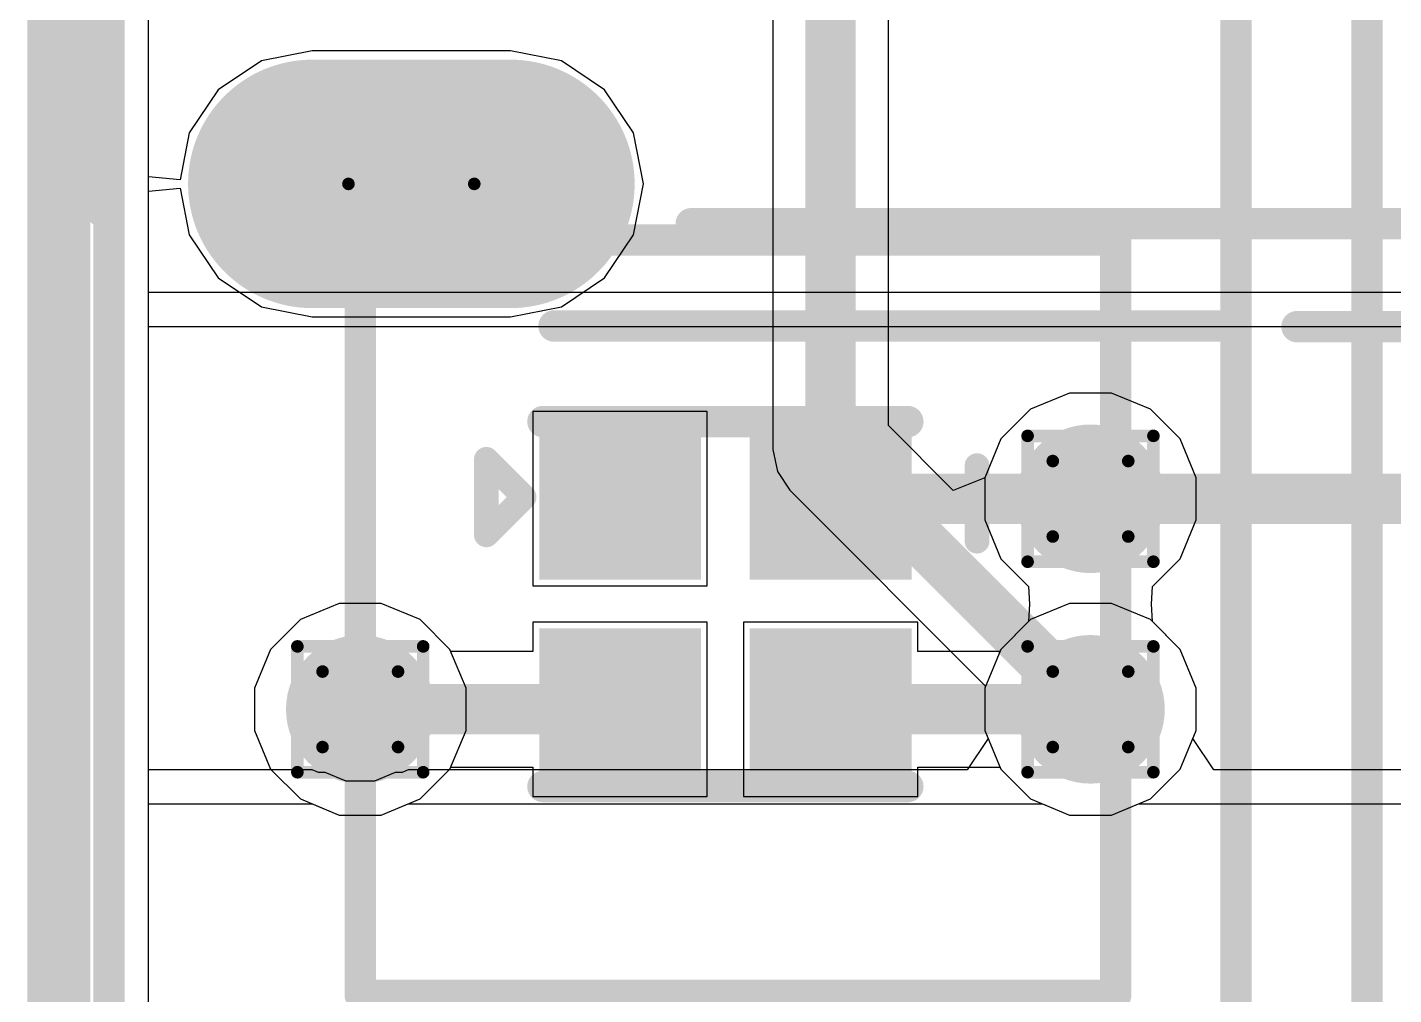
# Model space of a CAD drawing. Header units: inches. Extents: x -11 to 5433, y -4 to 5447.
# Drawn here: x -10.55 to -5.04, y 12.8 to 16.7 of the extents above; entities that cross this region are included whole.
import ezdxf

# ---------------------------------------------------------------- set-up
doc = ezdxf.new("R2010")
doc.units = ezdxf.units.IN
for name, color, linetype in [('Board_outline', 216, 'Continuous'), ('Bottom Layer', 5, 'Continuous'), ('Bottom Overlay', 54, 'Continuous'), ('Bottom Solder', 6, 'Continuous'), ('Dimensions', 6, 'Continuous'), ('Drill Drawing', 1, 'Continuous'), ('Ground', 16, 'Continuous'), ('Multi-Layer', 9, 'Continuous'), ('Pad Holes', 156, 'Continuous'), ('Power', 76, 'Continuous'), ('Top Layer', 1, 'Continuous'), ('Top Overlay', 2, 'Continuous'), ('Top Paste', 8, 'Continuous'), ('Top Solder', 216, 'Continuous'), ('Via Holes', 16, 'Continuous')]:
    doc.layers.add(name, color=color, linetype=linetype)

# ---------------------------------------------------------------- blocks, each defined once
blk = doc.blocks.new('LPAV3_160_1000D_1_4_2')
at = {"layer": 'Top Overlay'}
for points in [[(10.16, 2.54, 0.127, 0.127, 0), (-10.16, 2.54, 0.127, 0.127, 0)], [(4.565, -1.525, 0.127, 0.127, 0), (4.565, 1.525, 0.127, 0.127, 0)], [(7.615, 1.525, 0.127, 0.127, 0), (4.565, 1.525, 0.127, 0.127, 0)], [(7.615, -1.525, 0.127, 0.127, 0), (7.615, 1.525, 0.127, 0.127, 0)], [(7.615, -1.525, 0.127, 0.127, 0), (4.565, -1.525, 0.127, 0.127, 0)], [(10.16, -2.54, 0.127, 0.127, 0), (-10.16, -2.54, 0.127, 0.127, 0)]]:
    blk.add_lwpolyline(points, format="xyseb", dxfattribs=at)
for points in [[(4.5332, 1.525, 0.0635, 0.0635, 1), (4.5967, 1.525, 0.0635, 0.0635, 1)], [(4.5332, 1.525, 0.0635, 0.0635, 1), (4.5967, 1.525, 0.0635, 0.0635, 1)], [(7.5832, 1.525, 0.0635, 0.0635, 1), (7.6467, 1.525, 0.0635, 0.0635, 1)], [(7.5832, 1.525, 0.0635, 0.0635, 1), (7.6467, 1.525, 0.0635, 0.0635, 1)], [(4.5332, -1.525, 0.0635, 0.0635, 1), (4.5967, -1.525, 0.0635, 0.0635, 1)], [(4.5332, -1.525, 0.0635, 0.0635, 1), (4.5967, -1.525, 0.0635, 0.0635, 1)], [(7.5832, -1.525, 0.0635, 0.0635, 1), (7.6467, -1.525, 0.0635, 0.0635, 1)], [(7.5832, -1.525, 0.0635, 0.0635, 1), (7.6467, -1.525, 0.0635, 0.0635, 1)]]:
    blk.add_lwpolyline(points, format="xyseb", close=True, dxfattribs=at)
blk = doc.blocks.new('XL_1010RGBC_WS2812B_46')
at = {"layer": 'Top Layer'}
for points in [[(-0.65, 0.65), (-0.2, 0.65), (-0.2, 0.2), (-0.65, 0.2)], [(0.2, 0.65), (0.65, 0.65), (0.65, 0.2), (0.2, 0.2)], [(-0.2, -0.2), (-0.2, -0.65), (-0.65, -0.65), (-0.65, -0.2)], [(0.65, -0.2), (0.65, -0.65), (0.2, -0.65), (0.2, -0.2)]]:
    blk.add_hatch(color=1, dxfattribs=at).paths.add_polyline_path(points)
at = {"layer": 'Top Paste'}
for points in [[(-0.65, 0.65), (-0.2, 0.65), (-0.2, 0.2), (-0.65, 0.2)], [(0.2, 0.65), (0.65, 0.65), (0.65, 0.2), (0.2, 0.2)], [(-0.2, -0.2), (-0.2, -0.65), (-0.65, -0.65), (-0.65, -0.2)], [(0.65, -0.2), (0.65, -0.65), (0.2, -0.65), (0.2, -0.2)]]:
    blk.add_hatch(color=8, dxfattribs=at).paths.add_polyline_path(points)
at = {"layer": 'Top Solder'}
for points in [[(-0.7516, 0.7516), (-0.0984, 0.7516), (-0.0984, 0.0984), (-0.7516, 0.0984)], [(0.0984, 0.7516), (0.7516, 0.7516), (0.7516, 0.0984), (0.0984, 0.0984)], [(-0.0984, -0.0984), (-0.0984, -0.7516), (-0.7516, -0.7516), (-0.7516, -0.0984)], [(0.7516, -0.0984), (0.7516, -0.7516), (0.0984, -0.7516), (0.0984, -0.0984)]]:
    blk.add_hatch(color=216, dxfattribs=at).paths.add_polyline_path(points)
at = {"layer": 'Top Overlay'}
for points in [[(-0.7366, 0.7366, 0.127, 0.127, 0), (0.7366, 0.7366, 0.127, 0.127, 0)], [(-0.9652, 0.2794, 0.1, 0.1, 0), (-0.9652, 0.5842, 0.1, 0.1, 0)], [(-0.9652, 0.5842, 0.1, 0.1, 0), (-0.8128, 0.4318, 0.1, 0.1, 0)], [(1.016, 0.254, 0.1, 0.1, 0), (1.016, 0.5588, 0.1, 0.1, 0)], [(-0.9652, 0.2794, 0.1, 0.1, 0), (-0.8128, 0.4318, 0.1, 0.1, 0)], [(0.8636, 0.4064, 0.1, 0.1, 0), (1.1684, 0.4064, 0.1, 0.1, 0)], [(-0.7366, -0.7366, 0.127, 0.127, 0), (0.7366, -0.7366, 0.127, 0.127, 0)]]:
    blk.add_lwpolyline(points, format="xyseb", dxfattribs=at)
for points in [[(-0.7683, 0.7366, 0.0635, 0.0635, 1), (-0.7048, 0.7366, 0.0635, 0.0635, 1)], [(0.7048, 0.7366, 0.0635, 0.0635, 1), (0.7683, 0.7366, 0.0635, 0.0635, 1)], [(-0.9902, 0.5842, 0.05, 0.05, 1), (-0.9402, 0.5842, 0.05, 0.05, 1)], [(-0.9902, 0.5842, 0.05, 0.05, 1), (-0.9402, 0.5842, 0.05, 0.05, 1)], [(0.991, 0.5588, 0.05, 0.05, 1), (1.041, 0.5588, 0.05, 0.05, 1)], [(-0.8378, 0.4318, 0.05, 0.05, 1), (-0.7878, 0.4318, 0.05, 0.05, 1)], [(-0.8378, 0.4318, 0.05, 0.05, 1), (-0.7878, 0.4318, 0.05, 0.05, 1)], [(0.8386, 0.4064, 0.05, 0.05, 1), (0.8886, 0.4064, 0.05, 0.05, 1)], [(1.1434, 0.4064, 0.05, 0.05, 1), (1.1934, 0.4064, 0.05, 0.05, 1)], [(-0.9902, 0.2794, 0.05, 0.05, 1), (-0.9402, 0.2794, 0.05, 0.05, 1)], [(-0.9902, 0.2794, 0.05, 0.05, 1), (-0.9402, 0.2794, 0.05, 0.05, 1)], [(0.991, 0.254, 0.05, 0.05, 1), (1.041, 0.254, 0.05, 0.05, 1)], [(-0.7683, -0.7366, 0.0635, 0.0635, 1), (-0.7048, -0.7366, 0.0635, 0.0635, 1)], [(0.7048, -0.7366, 0.0635, 0.0635, 1), (0.7683, -0.7366, 0.0635, 0.0635, 1)]]:
    blk.add_lwpolyline(points, format="xyseb", close=True, dxfattribs=at)
blk = doc.blocks.new('12401832E402A_B_152')
at = {"layer": 'Bottom Layer'}
h = blk.add_hatch(color=5, dxfattribs=at)
edge = h.paths.add_edge_path()
edge.add_arc((-4.49, 4.33), 0.4, 0, 180)
edge.add_line((-4.89, 4.33), (-4.89, 3.53))
edge.add_arc((-4.49, 3.53), 0.4, 180, 360)
edge.add_line((-4.09, 3.53), (-4.09, 4.33))
at = {"layer": 'Bottom Solder'}
h = blk.add_hatch(color=6, dxfattribs=at)
edge = h.paths.add_edge_path()
edge.add_arc((-4.49, 4.33), 0.5016, 0, 180)
edge.add_line((-4.9916, 4.33), (-4.9916, 3.53))
edge.add_arc((-4.49, 3.53), 0.5016, 180, 360)
edge.add_line((-3.9884, 3.53), (-3.9884, 4.33))
at = {"layer": 'Ground'}
h = blk.add_hatch(color=16, dxfattribs=at)
edge = h.paths.add_edge_path()
edge.add_arc((-4.49, 4.33), 0.4, 0, 180)
edge.add_line((-4.89, 4.33), (-4.89, 3.53))
edge.add_arc((-4.49, 3.53), 0.4, 180, 360)
edge.add_line((-4.09, 3.53), (-4.09, 4.33))
at = {"layer": 'Multi-Layer'}
h = blk.add_hatch(color=9, dxfattribs=at)
edge = h.paths.add_edge_path()
edge.add_arc((-4.49, 4.33), 0.4, 0, 180)
edge.add_line((-4.89, 4.33), (-4.89, 3.53))
edge.add_arc((-4.49, 3.53), 0.4, 180, 360)
edge.add_line((-4.09, 3.53), (-4.09, 4.33))
at = {"layer": 'Pad Holes'}
h = blk.add_hatch(color=7, dxfattribs=at)
edge = h.paths.add_edge_path()
edge.add_arc((-4.49, 4.23), 0.25, 0, 180)
edge.add_line((-4.74, 4.23), (-4.74, 3.63))
edge.add_arc((-4.49, 3.63), 0.25, 180, 360)
edge.add_line((-4.24, 3.63), (-4.24, 4.23))
at = {"layer": 'Power'}
h = blk.add_hatch(color=76, dxfattribs=at)
edge = h.paths.add_edge_path()
edge.add_arc((-4.49, 4.33), 0.4, 0, 180)
edge.add_line((-4.89, 4.33), (-4.89, 3.53))
edge.add_arc((-4.49, 3.53), 0.4, 180, 360)
edge.add_line((-4.09, 3.53), (-4.09, 4.33))
at = {"layer": 'Top Layer'}
h = blk.add_hatch(color=1, dxfattribs=at)
edge = h.paths.add_edge_path()
edge.add_arc((-4.49, 4.33), 0.4, 0, 180)
edge.add_line((-4.89, 4.33), (-4.89, 3.53))
edge.add_arc((-4.49, 3.53), 0.4, 180, 360)
edge.add_line((-4.09, 3.53), (-4.09, 4.33))
at = {"layer": 'Top Solder'}
h = blk.add_hatch(color=216, dxfattribs=at)
edge = h.paths.add_edge_path()
edge.add_arc((-4.49, 4.33), 0.5016, 0, 180)
edge.add_line((-4.9916, 4.33), (-4.9916, 3.53))
edge.add_arc((-4.49, 3.53), 0.5016, 180, 360)
edge.add_line((-3.9884, 3.53), (-3.9884, 4.33))
at = {"layer": 'Bottom Overlay'}
for points in [[(-4.6, 5.18, 0.127, 0.127, 0), (4.6, 5.18, 0.127, 0.127, 0)], [(-4.6508, 2.8, 0.127, 0.127, 0), (-4.6508, -0.95, 0.127, 0.127, 0)]]:
    blk.add_lwpolyline(points, format="xyseb", dxfattribs=at)
for points in [[(-4.6317, 5.18, 0.0635, 0.0635, 1), (-4.5682, 5.18, 0.0635, 0.0635, 1)], [(-4.6825, 2.8, 0.0635, 0.0635, 1), (-4.619, 2.8, 0.0635, 0.0635, 1)]]:
    blk.add_lwpolyline(points, format="xyseb", close=True, dxfattribs=at)

msp = doc.modelspace()

# ---------------------------------------------------------------- hatches: boundary and pattern name
at = {"layer": 'Bottom Layer'}
h = msp.add_hatch(color=5, dxfattribs=at)
edge = h.paths.add_edge_path()
edge.add_arc((-6.2608, 14.8), 0.3, 0, 360)
h = msp.add_hatch(color=5, dxfattribs=at)
edge = h.paths.add_edge_path()
edge.add_arc((-9.2092, 13.95), 0.3, 0, 360)
h = msp.add_hatch(color=5, dxfattribs=at)
edge = h.paths.add_edge_path()
edge.add_arc((-6.2608, 13.95), 0.3, 0, 360)
at = {"layer": 'Ground'}
h = msp.add_hatch(color=16, dxfattribs=at)
edge = h.paths.add_edge_path()
edge.add_arc((-6.2608, 14.8), 0.3, 0, 360)
h = msp.add_hatch(color=16, dxfattribs=at)
edge = h.paths.add_edge_path()
edge.add_arc((-9.2092, 13.95), 0.3, 0, 360)
h = msp.add_hatch(color=16, dxfattribs=at)
edge = h.paths.add_edge_path()
edge.add_arc((-6.2608, 13.95), 0.3, 0, 360)
at = {"layer": 'Power'}
h = msp.add_hatch(color=76, dxfattribs=at)
edge = h.paths.add_edge_path()
edge.add_arc((-6.2608, 14.8), 0.3, 0, 360)
h = msp.add_hatch(color=76, dxfattribs=at)
edge = h.paths.add_edge_path()
edge.add_arc((-9.2092, 13.95), 0.3, 0, 360)
h = msp.add_hatch(color=76, dxfattribs=at)
edge = h.paths.add_edge_path()
edge.add_arc((-6.2608, 13.95), 0.3, 0, 360)
at = {"layer": 'Top Layer'}
h = msp.add_hatch(color=1, dxfattribs=at)
edge = h.paths.add_edge_path()
edge.add_arc((-6.2608, 14.8), 0.3, 0, 360)
h = msp.add_hatch(color=1, dxfattribs=at)
edge = h.paths.add_edge_path()
edge.add_arc((-9.2092, 13.95), 0.3, 0, 360)
h = msp.add_hatch(color=1, dxfattribs=at)
edge = h.paths.add_edge_path()
edge.add_arc((-6.2608, 13.95), 0.3, 0, 360)
at = {"layer": 'Via Holes'}
h = msp.add_hatch(color=7, dxfattribs=at)
edge = h.paths.add_edge_path()
edge.add_arc((-6.2608, 14.8), 0.15, 0, 360)
h = msp.add_hatch(color=7, dxfattribs=at)
edge = h.paths.add_edge_path()
edge.add_arc((-9.2092, 13.95), 0.15, 0, 360)
h = msp.add_hatch(color=7, dxfattribs=at)
edge = h.paths.add_edge_path()
edge.add_arc((-6.2608, 13.95), 0.15, 0, 360)

# ---------------------------------------------------------------- linework, layer by layer
at = {"layer": 'Board_outline'}
msp.add_lwpolyline([(-10.4266, -3, 0.254, 0.254, 0), (-10.4266, 33.995, 0.254, 0.254, 0)], format="xyseb", dxfattribs=at)
at = {"layer": 'Bottom Layer'}
for p, q in [((-10.064, 13.8229), (-10.064, 33.995)), ((-7.0769, 15.0957), (-7.0769, 16.9458)), ((-7.5431, 16.8493), (-7.5431, 14.9992)), ((-6.3457, 15.227), (-6.5027, 15.162)), ((-6.1759, 15.227), (-6.3457, 15.227)), ((-6.0189, 15.162), (-6.1759, 15.227)), ((-6.5027, 15.162), (-6.6228, 15.0419)), ((-5.8988, 15.0419), (-6.0189, 15.162)), ((-6.8148, 14.8336), (-7.0769, 15.0957)), ((-6.6228, 15.0419), (-6.6878, 14.8849)), ((-5.8338, 14.8849), (-5.8988, 15.0419)), ((-7.5431, 14.9992), (-7.5253, 14.91)), ((-7.5253, 14.91), (-7.4748, 14.8344)), ((-6.6878, 14.8849), (-6.8148, 14.8336)), ((-5.8338, 14.7151), (-5.8338, 14.8849)), ((-7.4748, 14.8344), (-6.6842, 14.0437)), ((-5.8988, 14.5581), (-5.8338, 14.7151)), ((-6.0108, 14.4461), (-5.8988, 14.5581)), ((-6.0151, 14.375), (-6.0108, 14.4461)), ((-6.0108, 14.3039), (-6.0151, 14.375)), ((-5.8988, 14.1919), (-6.0108, 14.3039)), ((-5.8338, 14.0349), (-5.8988, 14.1919)), ((-6.6842, 14.0437), (-6.6878, 14.0349)), ((-6.6878, 14.0349), (-6.6878, 13.8651)), ((-5.8338, 13.8651), (-5.8338, 14.0349)), ((-6.6878, 13.8651), (-6.6743, 13.8326)), ((-5.8473, 13.8326), (-5.8338, 13.8651)), ((-10.064, 13.7056), (-10.064, 13.8229)), ((-6.6743, 13.8326), (-6.7592, 13.7056)), ((-5.7624, 13.7056), (-5.8473, 13.8326)), ((-9.403, 13.7056), (-10.064, 13.7056)), ((-9.3777, 13.6951), (-9.403, 13.7056)), ((-9.3504, 13.6951), (-9.3777, 13.6951)), ((-9.2668, 13.6605), (-9.3504, 13.6951)), ((-9.068, 13.6951), (-9.1516, 13.6605)), ((-9.0406, 13.6951), (-9.068, 13.6951)), ((-9.0154, 13.7056), (-9.0406, 13.6951)), ((-6.7592, 13.7056), (-9.0154, 13.7056)), ((-4.9571, 13.7056), (-5.7624, 13.7056)), ((-9.1516, 13.6605), (-9.2668, 13.6605)), ((-10.064, 7.239), (-10.064, 13.5681)), ((-10.064, 13.5681), (-9.403, 13.5681)), ((-9.403, 13.5681), (-9.2941, 13.523)), ((-9.2941, 13.523), (-9.1243, 13.523)), ((-9.1243, 13.523), (-9.0154, 13.5681)), ((-9.0154, 13.5681), (-6.4546, 13.5681)), ((-6.4546, 13.5681), (-6.3457, 13.523)), ((-6.3457, 13.523), (-6.1759, 13.523)), ((-6.1759, 13.523), (-6.067, 13.5681)), ((-6.067, 13.5681), (-4.9571, 13.5681))]:
    msp.add_line(p, q, dxfattribs=at)
for points in [[(-7.31, 14.9992, 0.2032, 0.2032, 0), (-7.31, 16.9458, 0.2032, 0.2032, 0)], [(-7.31, 14.9992, 0.2032, 0.2032, 0), (-6.2608, 13.95, 0.2032, 0.2032, 0)]]:
    msp.add_lwpolyline(points, format="xyseb", dxfattribs=at)
for points in [[(-7.3608, 14.9992, 0.1016, 0.1016, 1), (-7.2592, 14.9992, 0.1016, 0.1016, 1)], [(-7.3608, 14.9992, 0.1016, 0.1016, 1), (-7.2592, 14.9992, 0.1016, 0.1016, 1)], [(-6.3116, 13.95, 0.1016, 0.1016, 1), (-6.21, 13.95, 0.1016, 0.1016, 1)]]:
    msp.add_lwpolyline(points, format="xyseb", close=True, dxfattribs=at)
at = {"layer": 'Dimensions'}
for points in [[(-5.6731, 15.4975, 0.127, 0.127, 0), (-5.6731, 28.6379, 0.127, 0.127, 0)], [(-8.4266, 15.4975, 0.127, 0.127, 0), (-5.6731, 15.4975, 0.127, 0.127, 0)], [(-5.6731, 2.3571, 0.127, 0.127, 0), (-5.6731, 15.4975, 0.127, 0.127, 0)]]:
    msp.add_lwpolyline(points, format="xyseb", dxfattribs=at)
for points in [[(-8.4584, 15.4975, 0.0635, 0.0635, 1), (-8.3949, 15.4975, 0.0635, 0.0635, 1)], [(-5.7049, 15.4975, 0.0635, 0.0635, 1), (-5.6414, 15.4975, 0.0635, 0.0635, 1)], [(-5.7049, 15.4975, 0.0635, 0.0635, 1), (-5.6414, 15.4975, 0.0635, 0.0635, 1)], [(-5.7049, 15.4975, 0.0635, 0.0635, 1), (-5.6414, 15.4975, 0.0635, 0.0635, 1)]]:
    msp.add_lwpolyline(points, format="xyseb", close=True, dxfattribs=at)
at = {"layer": 'Drill Drawing'}
for points in [[(-8.749, 16.0714, 0.0508, 0.0508, 1), (-9.257, 16.0714, 0.0508, 0.0508, 1)], [(-9.2697, 16.0714, 0.0254, 0.0254, 1), (-9.2443, 16.0714, 0.0254, 0.0254, 1)], [(-8.7617, 16.0714, 0.0254, 0.0254, 1), (-8.7363, 16.0714, 0.0254, 0.0254, 1)], [(-6.5275, 15.054, 0.0254, 0.0254, 1), (-6.5021, 15.054, 0.0254, 0.0254, 1)], [(-6.5275, 15.054, 0.0254, 0.0254, 1), (-6.5021, 15.054, 0.0254, 0.0254, 1)], [(-6.0195, 15.054, 0.0254, 0.0254, 1), (-5.9941, 15.054, 0.0254, 0.0254, 1)], [(-6.0195, 15.054, 0.0254, 0.0254, 1), (-5.9941, 15.054, 0.0254, 0.0254, 1)], [(-6.4259, 14.9524, 0.0254, 0.0254, 1), (-6.4005, 14.9524, 0.0254, 0.0254, 1)], [(-6.4259, 14.9524, 0.0254, 0.0254, 1), (-6.4005, 14.9524, 0.0254, 0.0254, 1)], [(-6.1211, 14.9524, 0.0254, 0.0254, 1), (-6.0957, 14.9524, 0.0254, 0.0254, 1)], [(-6.1211, 14.9524, 0.0254, 0.0254, 1), (-6.0957, 14.9524, 0.0254, 0.0254, 1)], [(-6.4259, 14.6476, 0.0254, 0.0254, 1), (-6.4005, 14.6476, 0.0254, 0.0254, 1)], [(-6.4259, 14.6476, 0.0254, 0.0254, 1), (-6.4005, 14.6476, 0.0254, 0.0254, 1)], [(-6.1211, 14.6476, 0.0254, 0.0254, 1), (-6.0957, 14.6476, 0.0254, 0.0254, 1)], [(-6.1211, 14.6476, 0.0254, 0.0254, 1), (-6.0957, 14.6476, 0.0254, 0.0254, 1)], [(-6.5275, 14.546, 0.0254, 0.0254, 1), (-6.5021, 14.546, 0.0254, 0.0254, 1)], [(-6.5275, 14.546, 0.0254, 0.0254, 1), (-6.5021, 14.546, 0.0254, 0.0254, 1)], [(-6.0195, 14.546, 0.0254, 0.0254, 1), (-5.9941, 14.546, 0.0254, 0.0254, 1)], [(-6.0195, 14.546, 0.0254, 0.0254, 1), (-5.9941, 14.546, 0.0254, 0.0254, 1)], [(-9.4759, 14.204, 0.0254, 0.0254, 1), (-9.4505, 14.204, 0.0254, 0.0254, 1)], [(-9.4759, 14.204, 0.0254, 0.0254, 1), (-9.4505, 14.204, 0.0254, 0.0254, 1)], [(-8.9679, 14.204, 0.0254, 0.0254, 1), (-8.9425, 14.204, 0.0254, 0.0254, 1)], [(-8.9679, 14.204, 0.0254, 0.0254, 1), (-8.9425, 14.204, 0.0254, 0.0254, 1)], [(-6.5275, 14.204, 0.0254, 0.0254, 1), (-6.5021, 14.204, 0.0254, 0.0254, 1)], [(-6.5275, 14.204, 0.0254, 0.0254, 1), (-6.5021, 14.204, 0.0254, 0.0254, 1)], [(-6.0195, 14.204, 0.0254, 0.0254, 1), (-5.9941, 14.204, 0.0254, 0.0254, 1)], [(-6.0195, 14.204, 0.0254, 0.0254, 1), (-5.9941, 14.204, 0.0254, 0.0254, 1)], [(-9.3743, 14.1024, 0.0254, 0.0254, 1), (-9.3489, 14.1024, 0.0254, 0.0254, 1)], [(-9.3743, 14.1024, 0.0254, 0.0254, 1), (-9.3489, 14.1024, 0.0254, 0.0254, 1)], [(-9.0695, 14.1024, 0.0254, 0.0254, 1), (-9.0441, 14.1024, 0.0254, 0.0254, 1)], [(-9.0695, 14.1024, 0.0254, 0.0254, 1), (-9.0441, 14.1024, 0.0254, 0.0254, 1)], [(-6.4259, 14.1024, 0.0254, 0.0254, 1), (-6.4005, 14.1024, 0.0254, 0.0254, 1)], [(-6.4259, 14.1024, 0.0254, 0.0254, 1), (-6.4005, 14.1024, 0.0254, 0.0254, 1)], [(-6.1211, 14.1024, 0.0254, 0.0254, 1), (-6.0957, 14.1024, 0.0254, 0.0254, 1)], [(-6.1211, 14.1024, 0.0254, 0.0254, 1), (-6.0957, 14.1024, 0.0254, 0.0254, 1)], [(-9.3743, 13.7976, 0.0254, 0.0254, 1), (-9.3489, 13.7976, 0.0254, 0.0254, 1)], [(-9.3743, 13.7976, 0.0254, 0.0254, 1), (-9.3489, 13.7976, 0.0254, 0.0254, 1)], [(-9.0695, 13.7976, 0.0254, 0.0254, 1), (-9.0441, 13.7976, 0.0254, 0.0254, 1)], [(-9.0695, 13.7976, 0.0254, 0.0254, 1), (-9.0441, 13.7976, 0.0254, 0.0254, 1)], [(-6.4259, 13.7976, 0.0254, 0.0254, 1), (-6.4005, 13.7976, 0.0254, 0.0254, 1)], [(-6.4259, 13.7976, 0.0254, 0.0254, 1), (-6.4005, 13.7976, 0.0254, 0.0254, 1)], [(-6.1211, 13.7976, 0.0254, 0.0254, 1), (-6.0957, 13.7976, 0.0254, 0.0254, 1)], [(-6.1211, 13.7976, 0.0254, 0.0254, 1), (-6.0957, 13.7976, 0.0254, 0.0254, 1)], [(-9.4759, 13.696, 0.0254, 0.0254, 1), (-9.4505, 13.696, 0.0254, 0.0254, 1)], [(-9.4759, 13.696, 0.0254, 0.0254, 1), (-9.4505, 13.696, 0.0254, 0.0254, 1)], [(-8.9679, 13.696, 0.0254, 0.0254, 1), (-8.9425, 13.696, 0.0254, 0.0254, 1)], [(-8.9679, 13.696, 0.0254, 0.0254, 1), (-8.9425, 13.696, 0.0254, 0.0254, 1)], [(-6.5275, 13.696, 0.0254, 0.0254, 1), (-6.5021, 13.696, 0.0254, 0.0254, 1)], [(-6.5275, 13.696, 0.0254, 0.0254, 1), (-6.5021, 13.696, 0.0254, 0.0254, 1)], [(-6.0195, 13.696, 0.0254, 0.0254, 1), (-5.9941, 13.696, 0.0254, 0.0254, 1)], [(-6.0195, 13.696, 0.0254, 0.0254, 1), (-5.9941, 13.696, 0.0254, 0.0254, 1)]]:
    msp.add_lwpolyline(points, format="xyseb", close=True, dxfattribs=at)
for points in [[(-6.5148, 15.054, 0.0508, 0.0508, 0), (-6.0068, 15.054, 0.0508, 0.0508, 0)], [(-6.5148, 14.546, 0.0508, 0.0508, 0), (-6.5148, 15.054, 0.0508, 0.0508, 0)], [(-6.0068, 14.546, 0.0508, 0.0508, 0), (-6.0068, 15.054, 0.0508, 0.0508, 0)], [(-6.4132, 14.9524, 0.0508, 0.0508, 0), (-6.1084, 14.9524, 0.0508, 0.0508, 0)], [(-6.4132, 14.6476, 0.0508, 0.0508, 0), (-6.4132, 14.9524, 0.0508, 0.0508, 0)], [(-6.1084, 14.6476, 0.0508, 0.0508, 0), (-6.1084, 14.9524, 0.0508, 0.0508, 0)], [(-6.4132, 14.6476, 0.0508, 0.0508, 0), (-6.1084, 14.6476, 0.0508, 0.0508, 0)], [(-6.5148, 14.546, 0.0508, 0.0508, 0), (-6.0068, 14.546, 0.0508, 0.0508, 0)], [(-9.4632, 14.204, 0.0508, 0.0508, 0), (-8.9552, 14.204, 0.0508, 0.0508, 0)], [(-9.4632, 13.696, 0.0508, 0.0508, 0), (-9.4632, 14.204, 0.0508, 0.0508, 0)], [(-8.9552, 13.696, 0.0508, 0.0508, 0), (-8.9552, 14.204, 0.0508, 0.0508, 0)], [(-6.5148, 14.204, 0.0508, 0.0508, 0), (-6.0068, 14.204, 0.0508, 0.0508, 0)], [(-6.5148, 13.696, 0.0508, 0.0508, 0), (-6.5148, 14.204, 0.0508, 0.0508, 0)], [(-6.0068, 13.696, 0.0508, 0.0508, 0), (-6.0068, 14.204, 0.0508, 0.0508, 0)], [(-9.3616, 14.1024, 0.0508, 0.0508, 0), (-9.0568, 14.1024, 0.0508, 0.0508, 0)], [(-9.3616, 13.7976, 0.0508, 0.0508, 0), (-9.3616, 14.1024, 0.0508, 0.0508, 0)], [(-9.0568, 13.7976, 0.0508, 0.0508, 0), (-9.0568, 14.1024, 0.0508, 0.0508, 0)], [(-6.4132, 14.1024, 0.0508, 0.0508, 0), (-6.1084, 14.1024, 0.0508, 0.0508, 0)], [(-6.4132, 13.7976, 0.0508, 0.0508, 0), (-6.4132, 14.1024, 0.0508, 0.0508, 0)], [(-6.1084, 13.7976, 0.0508, 0.0508, 0), (-6.1084, 14.1024, 0.0508, 0.0508, 0)], [(-9.3616, 13.7976, 0.0508, 0.0508, 0), (-9.0568, 13.7976, 0.0508, 0.0508, 0)], [(-6.4132, 13.7976, 0.0508, 0.0508, 0), (-6.1084, 13.7976, 0.0508, 0.0508, 0)], [(-9.4632, 13.696, 0.0508, 0.0508, 0), (-8.9552, 13.696, 0.0508, 0.0508, 0)], [(-6.5148, 13.696, 0.0508, 0.0508, 0), (-6.0068, 13.696, 0.0508, 0.0508, 0)]]:
    msp.add_lwpolyline(points, format="xyseb", dxfattribs=at)
at = {"layer": 'Ground'}
for p, q in [((-10.064, 9.5964), (-10.064, 33.995)), ((-6.3457, 15.227), (-6.5027, 15.162)), ((-6.1759, 15.227), (-6.3457, 15.227)), ((-6.0189, 15.162), (-6.1759, 15.227)), ((-6.5027, 15.162), (-6.6228, 15.0419)), ((-5.8988, 15.0419), (-6.0189, 15.162)), ((-6.6228, 15.0419), (-6.6878, 14.8849)), ((-5.8338, 14.8849), (-5.8988, 15.0419)), ((-6.6878, 14.8849), (-6.6878, 14.7151)), ((-5.8338, 14.7151), (-5.8338, 14.8849)), ((-6.6878, 14.7151), (-6.6228, 14.5581)), ((-5.8988, 14.5581), (-5.8338, 14.7151)), ((-6.6228, 14.5581), (-6.5108, 14.4461)), ((-6.0108, 14.4461), (-5.8988, 14.5581)), ((-6.5108, 14.4461), (-6.5065, 14.375)), ((-6.0151, 14.375), (-6.0108, 14.4461)), ((-6.5065, 14.375), (-6.5108, 14.3039)), ((-6.0108, 14.3039), (-6.0151, 14.375)), ((-6.5108, 14.3039), (-6.6228, 14.1919)), ((-5.8988, 14.1919), (-6.0108, 14.3039)), ((-6.6228, 14.1919), (-6.6878, 14.0349)), ((-5.8338, 14.0349), (-5.8988, 14.1919)), ((-6.6878, 14.0349), (-6.6878, 13.8651)), ((-5.8338, 13.8651), (-5.8338, 14.0349)), ((-6.6878, 13.8651), (-6.6228, 13.7081)), ((-5.8988, 13.7081), (-5.8338, 13.8651)), ((-6.6228, 13.7081), (-6.5027, 13.588)), ((-6.0189, 13.588), (-5.8988, 13.7081)), ((-6.5027, 13.588), (-6.3457, 13.523)), ((-6.1759, 13.523), (-6.0189, 13.588)), ((-6.3457, 13.523), (-6.1759, 13.523))]:
    msp.add_line(p, q, dxfattribs=at)
at = {"layer": 'Power'}
for p, q in [((-10.064, 16.1006), (-10.064, 25.0222)), ((-9.403, 16.6087), (-9.6087, 16.5678)), ((-8.603, 16.6087), (-9.403, 16.6087)), ((-8.3974, 16.5678), (-8.603, 16.6087)), ((-9.6087, 16.5678), (-9.783, 16.4514)), ((-8.2231, 16.4514), (-8.3974, 16.5678)), ((-9.783, 16.4514), (-9.8995, 16.277)), ((-8.1066, 16.277), (-8.2231, 16.4514)), ((-9.8995, 16.277), (-9.937, 16.0881)), ((-8.0657, 16.0714), (-8.1066, 16.277)), ((-9.937, 16.0881), (-10.064, 16.1006)), ((-10.064, 16.0422), (-9.937, 16.0547)), ((-9.937, 16.0547), (-9.8995, 15.8658)), ((-8.1066, 15.8658), (-8.0657, 16.0714)), ((-10.064, 5.6079), (-10.064, 16.0422)), ((-9.8995, 15.8658), (-9.783, 15.6915)), ((-8.2231, 15.6915), (-8.1066, 15.8658)), ((-9.783, 15.6915), (-9.6087, 15.575)), ((-8.3974, 15.575), (-8.2231, 15.6915)), ((-9.6087, 15.575), (-9.403, 15.5341)), ((-8.603, 15.5341), (-8.3974, 15.575)), ((-9.403, 15.5341), (-8.603, 15.5341)), ((-9.2941, 14.377), (-9.4511, 14.312)), ((-9.1243, 14.377), (-9.2941, 14.377)), ((-8.9673, 14.312), (-9.1243, 14.377)), ((-6.3457, 14.377), (-6.5027, 14.312)), ((-6.1759, 14.377), (-6.3457, 14.377)), ((-6.0189, 14.312), (-6.1759, 14.377)), ((-9.4511, 14.312), (-9.5712, 14.1919)), ((-8.8472, 14.1919), (-8.9673, 14.312)), ((-6.5027, 14.312), (-6.6228, 14.1919)), ((-5.8988, 14.1919), (-6.0189, 14.312)), ((-9.5712, 14.1919), (-9.6362, 14.0349)), ((-8.7822, 14.0349), (-8.8472, 14.1919)), ((-6.6228, 14.1919), (-6.6878, 14.0349)), ((-5.8338, 14.0349), (-5.8988, 14.1919)), ((-9.6362, 14.0349), (-9.6362, 13.8651)), ((-8.7822, 13.8651), (-8.7822, 14.0349)), ((-6.6878, 14.0349), (-6.6878, 13.8651)), ((-5.8338, 13.8651), (-5.8338, 14.0349)), ((-9.6362, 13.8651), (-9.5712, 13.7081)), ((-8.8472, 13.7081), (-8.7822, 13.8651)), ((-6.6878, 13.8651), (-6.6228, 13.7081)), ((-5.8988, 13.7081), (-5.8338, 13.8651)), ((-9.5712, 13.7081), (-9.4511, 13.588)), ((-8.9673, 13.588), (-8.8472, 13.7081)), ((-6.6228, 13.7081), (-6.5027, 13.588)), ((-6.0189, 13.588), (-5.8988, 13.7081)), ((-9.4511, 13.588), (-9.2941, 13.523)), ((-9.1243, 13.523), (-8.9673, 13.588)), ((-6.5027, 13.588), (-6.3457, 13.523)), ((-6.1759, 13.523), (-6.0189, 13.588)), ((-9.2941, 13.523), (-9.1243, 13.523)), ((-6.3457, 13.523), (-6.1759, 13.523))]:
    msp.add_line(p, q, dxfattribs=at)
at = {"layer": 'Top Layer'}
for p, q in [((-10.064, 15.6324), (-10.064, 33.995)), ((4.7159, 15.6324), (-10.064, 15.6324)), ((-10.064, 15.6324), (-10.064, 15.6324)), ((-10.064, 7.3406), (-10.064, 15.495)), ((-10.064, 15.495), (4.7159, 15.495)), ((-7.808, 15.152), (-8.512, 15.152)), ((-8.512, 15.152), (-8.512, 14.448)), ((-7.808, 14.448), (-7.808, 15.152)), ((-8.512, 14.448), (-7.808, 14.448)), ((-9.2941, 14.377), (-9.4511, 14.312)), ((-9.1243, 14.377), (-9.2941, 14.377)), ((-8.9673, 14.312), (-9.1243, 14.377)), ((-6.3457, 14.377), (-6.5027, 14.312)), ((-6.1759, 14.377), (-6.3457, 14.377)), ((-6.0189, 14.312), (-6.1759, 14.377)), ((-9.4511, 14.312), (-9.5712, 14.1919)), ((-8.8472, 14.1919), (-8.9673, 14.312)), ((-7.808, 14.302), (-8.512, 14.302)), ((-8.512, 14.302), (-8.512, 14.1831)), ((-7.808, 13.598), (-7.808, 14.302)), ((-6.958, 14.302), (-7.662, 14.302)), ((-7.662, 14.302), (-7.662, 13.598)), ((-6.958, 14.1831), (-6.958, 14.302)), ((-6.5027, 14.312), (-6.6228, 14.1919)), ((-5.8988, 14.1919), (-6.0189, 14.312)), ((-9.5712, 14.1919), (-9.6362, 14.0349)), ((-8.8436, 14.1831), (-8.8472, 14.1919)), ((-8.512, 14.1831), (-8.8436, 14.1831)), ((-6.6264, 14.1831), (-6.958, 14.1831)), ((-6.6228, 14.1919), (-6.6264, 14.1831)), ((-5.8338, 14.0349), (-5.8988, 14.1919)), ((-9.6362, 14.0349), (-9.6362, 13.8651)), ((-5.8338, 13.8651), (-5.8338, 14.0349)), ((-9.6362, 13.8651), (-9.5712, 13.7081)), ((-5.8988, 13.7081), (-5.8338, 13.8651)), ((-9.5712, 13.7081), (-9.4511, 13.588)), ((-8.9673, 13.588), (-8.8472, 13.7081)), ((-8.8472, 13.7081), (-8.8436, 13.7169)), ((-8.8436, 13.7169), (-8.512, 13.7169)), ((-8.512, 13.7169), (-8.512, 13.598)), ((-6.958, 13.598), (-6.958, 13.7169)), ((-6.958, 13.7169), (-6.6264, 13.7169)), ((-6.6264, 13.7169), (-6.6228, 13.7081)), ((-6.6228, 13.7081), (-6.5027, 13.588)), ((-6.0189, 13.588), (-5.8988, 13.7081)), ((-9.4511, 13.588), (-9.2941, 13.523)), ((-9.1243, 13.523), (-8.9673, 13.588)), ((-8.512, 13.598), (-7.808, 13.598)), ((-7.662, 13.598), (-6.958, 13.598)), ((-6.5027, 13.588), (-6.3457, 13.523)), ((-6.1759, 13.523), (-6.0189, 13.588)), ((-9.2941, 13.523), (-9.1243, 13.523)), ((-6.3457, 13.523), (-6.1759, 13.523))]:
    msp.add_line(p, q, dxfattribs=at)
for points in [[(-7.31, 14.8, 0.2032, 0.2032, 0), (-6.2608, 14.8, 0.2032, 0.2032, 0)], [(-6.2608, 14.8, 0.2032, 0.2032, 0), (-4.6943, 14.8, 0.2032, 0.2032, 0)], [(-9.2092, 13.95, 0.2032, 0.2032, 0), (-8.16, 13.95, 0.2032, 0.2032, 0)], [(-7.31, 13.95, 0.2032, 0.2032, 0), (-6.2608, 13.95, 0.2032, 0.2032, 0)]]:
    msp.add_lwpolyline(points, format="xyseb", dxfattribs=at)
for points in [[(-7.3608, 14.8, 0.1016, 0.1016, 1), (-7.2592, 14.8, 0.1016, 0.1016, 1)], [(-6.3116, 14.8, 0.1016, 0.1016, 1), (-6.21, 14.8, 0.1016, 0.1016, 1)], [(-6.3116, 14.8, 0.1016, 0.1016, 1), (-6.21, 14.8, 0.1016, 0.1016, 1)], [(-9.26, 13.95, 0.1016, 0.1016, 1), (-9.1584, 13.95, 0.1016, 0.1016, 1)], [(-8.2108, 13.95, 0.1016, 0.1016, 1), (-8.1092, 13.95, 0.1016, 0.1016, 1)], [(-7.3608, 13.95, 0.1016, 0.1016, 1), (-7.2592, 13.95, 0.1016, 0.1016, 1)], [(-6.3116, 13.95, 0.1016, 0.1016, 1), (-6.21, 13.95, 0.1016, 0.1016, 1)]]:
    msp.add_lwpolyline(points, format="xyseb", close=True, dxfattribs=at)
at = {"layer": 'Top Overlay'}
msp.add_lwpolyline([(-5.4266, 15.495, 0.127, 0.127, 0), (3.9186, 15.495, 0.127, 0.127, 0)], format="xyseb", dxfattribs=at)
msp.add_lwpolyline([(-5.4584, 15.495, 0.0635, 0.0635, 1), (-5.3949, 15.495, 0.0635, 0.0635, 1)], format="xyseb", close=True, dxfattribs=at)

# ---------------------------------------------------------------- block references
for name, p, rotation in [('LPAV3_160_1000D_1_4_2', (-7.6842, 20.4102), 270), ('12401832E402A_B_152', (-5.073, 20.5614), 90)]:
    msp.add_blockref(name, p, dxfattribs=dict(rotation=rotation))
msp.add_blockref('XL_1010RGBC_WS2812B_46', (-7.735, 14.375))

doc.saveas('drawing.dxf')
